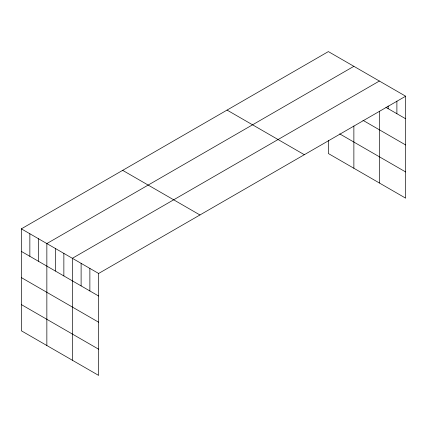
<?xml version="1.0" encoding="UTF-8"?>
<svg xmlns="http://www.w3.org/2000/svg" width="427" height="427" viewBox="0 0 427 427"><rect width="100%" height="100%" fill="white"/><g stroke="black" fill="none" stroke-linecap="round" stroke-linejoin="round"><path stroke-width="0.64" d="M379.373 111.452L379.373 182.98M21.35 228.845L98.632 273.467L98.632 375.408L21.35 330.792L21.35 228.845L328.368 51.592L405.65 96.208L405.65 198.155L328.368 153.533L328.368 140.435M353.871 66.318L46.853 243.571L46.853 345.512M379.373 81.039L72.355 258.298L72.355 360.239M98.632 273.467L405.65 96.208M385.944 107.385L405.65 118.765M362.939 120.302L405.65 144.961M339.7 133.881L405.65 171.953M227.052 110.086L304.334 154.707M122.666 170.352L199.948 214.973M21.35 251.402L98.632 296.018M21.35 277.598L98.632 322.22M21.35 304.59L98.632 349.211M396.891 101.103L396.891 113.71M388.132 105.997L388.132 108.65M353.871 125.992L353.871 168.259M89.873 268.407L89.873 290.963M81.114 263.352L81.114 285.909M63.858 253.387L63.858 275.943M55.355 248.477L55.355 271.033M38.35 238.661L38.35 261.217M29.853 233.756L29.853 256.312"/></g></svg>
